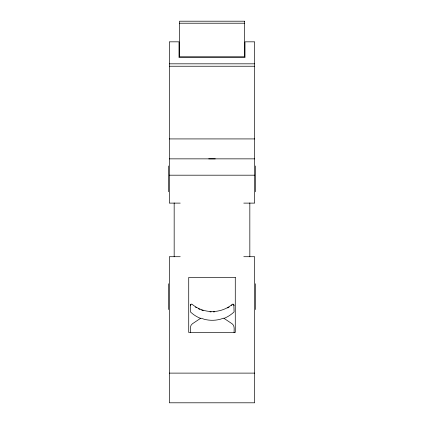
<?xml version="1.0" encoding="UTF-8"?>
<svg xmlns="http://www.w3.org/2000/svg" width="424" height="424" viewBox="0 0 424 424"><rect width="100%" height="100%" fill="white"/><g stroke="black" fill="none" stroke-linecap="round" stroke-linejoin="round"><path stroke-width="0.64" d="M190.434 305.72L190.503 305.121M190.694 304.671L191.007 304.406M231.393 305.45L232.145 304.814M215.291 158.857L208.709 158.857M179.506 23.219L244.494 23.219M169.319 63.823L254.681 63.823M169.319 66.234L254.681 66.234M169.319 138.924L254.681 138.924M169.319 158.857L254.681 158.857M169.319 175.192L254.681 175.192M180.211 203.112L169.319 203.112L169.319 41.828L179.018 41.828L179.018 57.532L244.982 57.532L244.982 41.828L254.681 41.828L254.681 203.112L243.789 203.112M180.211 256.711L169.319 256.711L169.319 402.8L254.681 402.8L254.681 256.711L243.789 256.711M169.319 373.115L254.681 373.115M233.518 304.406L234.085 305.72M255.402 165.964L255.402 191.759M255.402 283.757L255.402 309.546M249.831 202.905L249.831 256.759M234.085 332.639C233.963 329.75 234.97 325.802 232.145 323.798L223.665 318.143L220.204 319.283A31.625 31.625 0 0 1 204.32 319.283L200.854 318.143L192.374 323.798C189.554 325.802 190.562 329.75 190.434 332.639M174.169 202.905L174.169 256.759M168.598 165.964L168.598 191.759M168.598 283.757L168.598 309.546M229.119 307.056A31.625 31.625 0 0 1 227.635 307.935M214.555 311.841A31.625 31.625 0 0 1 213.404 311.905M211.115 311.905A31.625 31.625 0 0 1 209.97 311.841M203.213 310.601A31.625 31.625 0 0 1 201.58 310.066M199.974 309.441A31.625 31.625 0 0 1 198.411 308.73M196.386 307.654A31.625 31.625 0 0 1 195.406 307.056M224.015 318.387A31.625 31.625 0 0 0 234.085 311.916L233.825 304.289L232.649 304.098L231.011 305.386A31.625 31.625 0 0 1 193.508 305.386L191.876 304.098L190.694 304.289L190.434 311.916A31.625 31.625 0 0 0 200.504 318.387M244.494 21.2L179.506 21.2L179.506 56.784L244.494 56.784L244.494 21.2M235.278 277.423L188.722 277.423L188.722 332.474L235.278 332.474L235.278 277.423"/></g></svg>
